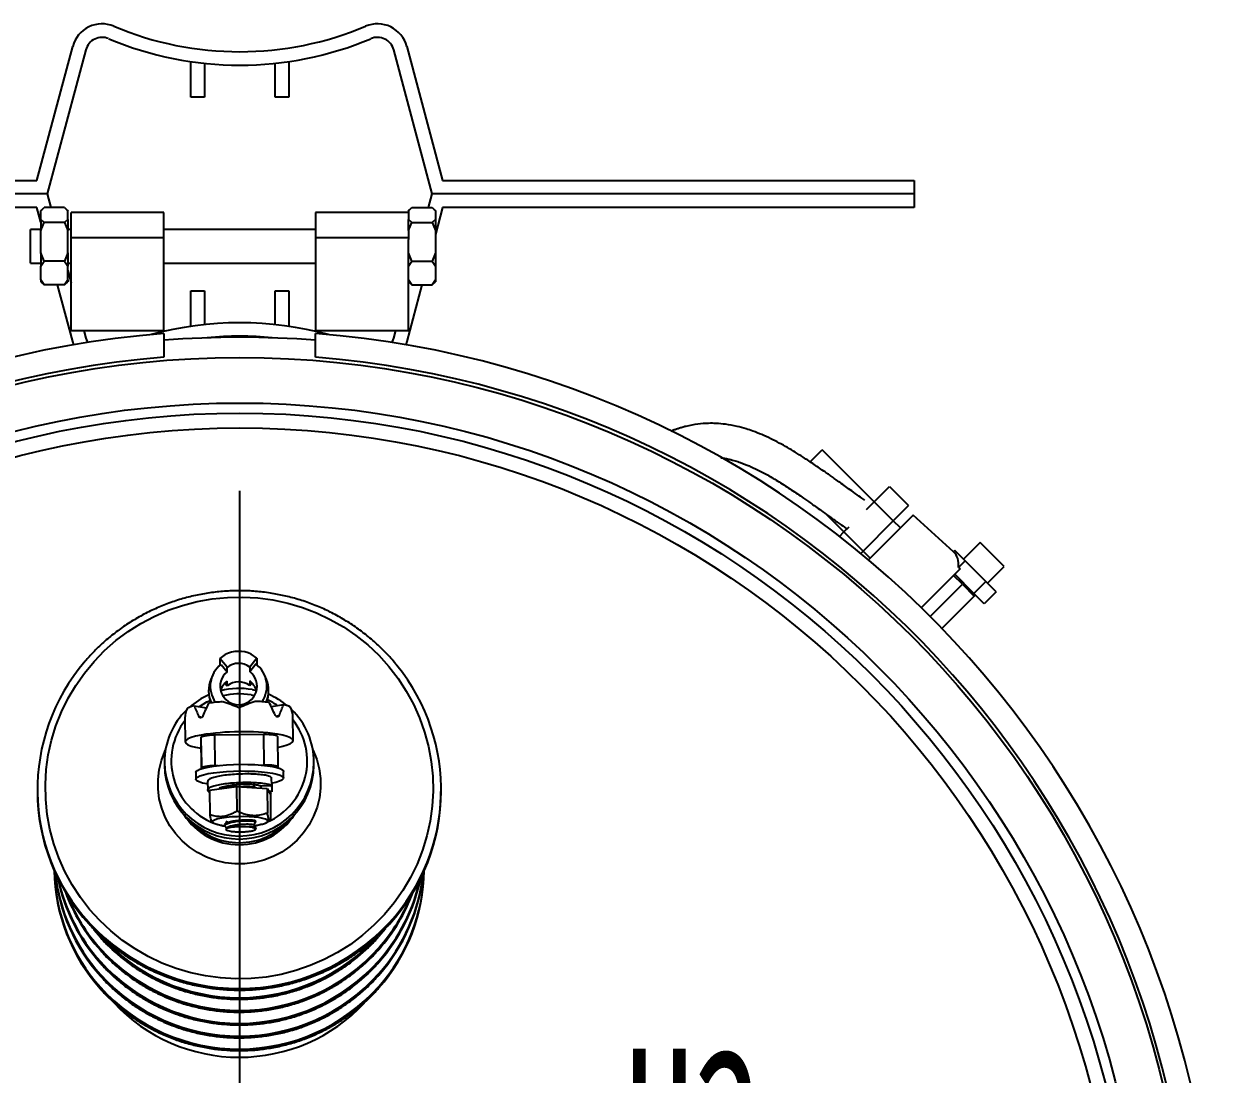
# Model space of a CAD drawing. Header units: millimetres. Extents: x 0 to 6631, y 0 to 4689.
# Drawn here: x 1144.2 to 1497.7, y 1838.8 to 2150.2 of the extents above; entities that cross this region are included whole.
import ezdxf

# ---------------------------------------------------------------- set-up
doc = ezdxf.new("R2010")
doc.units = ezdxf.units.MM
doc.header["$LTSCALE"] = 13
doc.linetypes.add('CENTERX2', pattern=[101.6, 63.5, -12.7, 12.7, -12.7])
for name, color, linetype in [('2', 3, 'Continuous'), ('中心符号线', 7, 'CENTERX2'), ('几何体', 7, 'Continuous')]:
    doc.layers.add(name, color=color, linetype=linetype)
doc.styles.add('仿宋体', font='')
doc.styles.get('仿宋体').set_extended_font_data('STFangsong')

# ---------------------------------------------------------------- blocks, each defined once
blk = doc.blocks.new('SW_CENTERMARKSYMBOL_0')
at = {"layer": '中心符号线', "color": 0}
blk.add_line((0, 5), (0, 242), dxfattribs=at)

msp = doc.modelspace()

# ---------------------------------------------------------------- linework, layer by layer
at = {"layer": '几何体'}
for p, q in [((1148.08, 2103.75), (1158.73, 2143.51)), ((1162.59, 2142.47), (1151.15, 2099.75)), ((1265.33, 2099.75), (1253.88, 2142.47)), ((1257.74, 2143.51), (1268.4, 2103.75)), ((1193.74, 2128.48), (1193.74, 2138.98)), ((1222.74, 2138.98), (1222.74, 2128.48)), ((1197.74, 2138.48), (1197.74, 2128.48)), ((1218.74, 2128.48), (1218.74, 2138.48)), ((1197.74, 2128.48), (1193.74, 2128.48)), ((1222.74, 2128.48), (1218.74, 2128.48)), ((1008.24, 2103.75), (1148.08, 2103.75)), ((1268.4, 2103.75), (1408.24, 2103.75)), ((1408.24, 2103.75), (1408.24, 2099.75)), ((1151.15, 2099.75), (1008.24, 2099.75)), ((1151.15, 2099.75), (1152.23, 2095.69)), ((1264.24, 2095.69), (1265.33, 2099.75)), ((1408.24, 2099.75), (1265.33, 2099.75)), ((1408.24, 2099.75), (1408.24, 2095.75)), ((1148.08, 2095.75), (1008.24, 2095.75)), ((1149.24, 2091.42), (1148.08, 2095.75)), ((1149.24, 2094.77), (1150.24, 2095.69)), ((1149.51, 2095.07), (1149.24, 2094.79)), ((1149.24, 2094.79), (1149.24, 2094.77)), ((1149.24, 2092.21), (1149.24, 2094.77)), ((1156.24, 2095.69), (1150.24, 2095.69)), ((1156.24, 2095.69), (1157.24, 2094.77)), ((1157.24, 2094.79), (1156.96, 2095.07)), ((1157.24, 2094.79), (1157.24, 2094.77)), ((1157.24, 2092.21), (1157.24, 2094.77)), ((1185.74, 2094.25), (1158.24, 2094.25)), ((1158.24, 2086.82), (1158.24, 2094.25)), ((1185.74, 2086.82), (1185.74, 2094.25)), ((1258.24, 2094.25), (1230.74, 2094.25)), ((1230.74, 2094.25), (1230.74, 2086.82)), ((1258.24, 2094.77), (1259.24, 2095.69)), ((1258.51, 2095.07), (1258.24, 2094.79)), ((1258.24, 2094.77), (1258.24, 2094.79)), ((1258.24, 2094.77), (1258.24, 2092.21)), ((1259.24, 2095.69), (1265.24, 2095.69)), ((1265.24, 2095.69), (1266.24, 2094.77)), ((1266.24, 2094.79), (1265.96, 2095.07)), ((1268.4, 2095.75), (1266.24, 2087.69)), ((1266.24, 2094.79), (1266.24, 2094.77)), ((1266.24, 2094.77), (1266.24, 2092.21)), ((1408.24, 2095.75), (1268.4, 2095.75)), ((1150.24, 2091.28), (1149.24, 2092.21)), ((1149.24, 2092.21), (1149.24, 2088.88)), ((1149.24, 2088.88), (1150.24, 2091.28)), ((1156.24, 2091.28), (1150.24, 2091.28)), ((1157.24, 2092.21), (1156.24, 2091.28)), ((1156.24, 2091.28), (1157.24, 2088.88)), ((1157.24, 2092.21), (1157.24, 2088.88)), ((1259.24, 2091.28), (1258.24, 2092.21)), ((1258.24, 2088.88), (1258.24, 2092.21)), ((1258.24, 2088.88), (1259.24, 2091.28)), ((1259.24, 2091.28), (1265.24, 2091.28)), ((1266.24, 2092.21), (1265.24, 2091.28)), ((1265.24, 2091.28), (1266.24, 2088.88)), ((1266.24, 2092.21), (1266.24, 2088.88)), ((1149.24, 2089.25), (1146.24, 2089.25)), ((1146.24, 2082.34), (1146.24, 2089.25)), ((1149.24, 2082.24), (1149.24, 2088.88)), ((1158.24, 2089.25), (1157.24, 2089.25)), ((1157.24, 2082.24), (1157.24, 2088.88)), ((1158.24, 2086.82), (1185.74, 2086.82)), ((1158.24, 2059.25), (1158.24, 2086.82)), ((1230.74, 2089.25), (1185.74, 2089.25)), ((1185.74, 2059.25), (1185.74, 2086.82)), ((1230.74, 2086.82), (1230.74, 2059.25)), ((1230.74, 2086.82), (1258.24, 2086.82)), ((1258.24, 2088.88), (1258.24, 2086.2)), ((1258.24, 2059.25), (1258.24, 2086.2)), ((1266.24, 2088.88), (1266.24, 2082.24)), ((1146.24, 2079.25), (1146.24, 2082.34)), ((1150.24, 2079.84), (1149.24, 2082.24)), ((1149.24, 2082.24), (1149.24, 2078.36)), ((1157.24, 2082.24), (1156.24, 2079.84)), ((1157.24, 2082.24), (1157.24, 2078.36)), ((1259.24, 2079.84), (1258.24, 2082.24)), ((1266.24, 2082.24), (1265.24, 2079.84)), ((1266.24, 2082.24), (1266.24, 2078.36)), ((1146.24, 2079.25), (1149.24, 2079.25)), ((1149.24, 2078.36), (1150.24, 2079.84)), ((1156.24, 2079.84), (1150.24, 2079.84)), ((1156.24, 2079.84), (1157.24, 2078.36)), ((1157.24, 2079.25), (1158.24, 2079.25)), ((1185.74, 2079.25), (1230.74, 2079.25)), ((1258.24, 2078.36), (1259.24, 2079.84)), ((1259.24, 2079.84), (1265.24, 2079.84)), ((1265.24, 2079.84), (1266.24, 2078.36)), ((1149.24, 2074.28), (1149.24, 2078.36)), ((1157.24, 2074.28), (1157.24, 2078.36)), ((1157.24, 2077.02), (1158.24, 2073.29)), ((1266.24, 2078.36), (1266.24, 2074.28)), ((1150.24, 2072.8), (1149.24, 2074.28)), ((1149.24, 2074.28), (1149.24, 2073.7)), ((1149.24, 2073.7), (1149.51, 2073.43)), ((1149.53, 2073.45), (1150.24, 2072.8)), ((1156.24, 2072.8), (1150.24, 2072.8)), ((1158.73, 2055.99), (1154.23, 2072.8)), ((1157.24, 2074.28), (1156.24, 2072.8)), ((1156.24, 2072.8), (1156.94, 2073.45)), ((1156.96, 2073.43), (1157.24, 2073.7)), ((1157.24, 2074.28), (1157.24, 2073.7)), ((1262.25, 2072.8), (1257.74, 2055.99)), ((1259.24, 2072.8), (1258.24, 2074.28)), ((1258.24, 2073.7), (1258.51, 2073.43)), ((1258.24, 2073.29), (1258.32, 2073.61)), ((1258.53, 2073.45), (1259.24, 2072.8)), ((1259.24, 2072.8), (1265.24, 2072.8)), ((1266.24, 2074.28), (1265.24, 2072.8)), ((1265.24, 2072.8), (1265.94, 2073.45)), ((1265.96, 2073.43), (1266.24, 2073.7)), ((1266.24, 2074.28), (1266.24, 2073.7)), ((1193.74, 2060.51), (1193.74, 2071.02)), ((1193.74, 2071.02), (1197.74, 2071.02)), ((1197.74, 2071.02), (1197.74, 2061.02)), ((1218.74, 2071.02), (1222.74, 2071.02)), ((1218.74, 2061.02), (1218.74, 2071.02)), ((1222.74, 2071.02), (1222.74, 2060.51)), ((1158.24, 2059.25), (1185.74, 2059.25)), ((1162, 2059.25), (1162.59, 2057.02)), ((1185.74, 2058.37), (1185.74, 2051.35)), ((1230.74, 2059.25), (1258.24, 2059.25)), ((1230.74, 2051.35), (1230.74, 2058.37)), ((1253.88, 2057.02), (1254.47, 2059.25)), ((1159.04, 2055.04), (1158.73, 2055.99)), ((1257.74, 2055.99), (1257.43, 2055.04)), ((1377.37, 2020.34), (1380.95, 2023.92)), ((1396.36, 2008.5), (1380.95, 2023.92)), ((1396.36, 2008.5), (1400.85, 2012.99)), ((1400.85, 2012.99), (1406.51, 2007.33)), ((1394.07, 2006.21), (1396.36, 2008.5)), ((1396.36, 2008.5), (1402.02, 2002.84)), ((1382.04, 2004.86), (1387.38, 1999.52)), ((1407.92, 2004.51), (1394.65, 1991.24)), ((1402.02, 2002.84), (1406.51, 2007.33)), ((1419.88, 1993.63), (1407.92, 2004.51)), ((1387.38, 1999.52), (1388.88, 2001.02)), ((1393.04, 1993.86), (1402.02, 2002.84)), ((1404.14, 2000.72), (1402.02, 2002.84)), ((1386.06, 1998.2), (1387.38, 1999.52)), ((1387.38, 1999.52), (1393.04, 1993.86)), ((1392.34, 1993.17), (1393.04, 1993.86)), ((1393.04, 1993.86), (1395.16, 1991.74)), ((1420.25, 1994.01), (1419.88, 1993.63)), ((1423.32, 1990.95), (1420.25, 1994.01)), ((1427.79, 1996.37), (1422.84, 1991.43)), ((1434.86, 1989.3), (1427.79, 1996.37)), ((1423.32, 1990.95), (1421.35, 1988.98)), ((1429.44, 1984.83), (1423.32, 1990.95)), ((1421.82, 1988.56), (1410.31, 1977.05)), ((1425.9, 1981.29), (1420.23, 1986.97)), ((1421.35, 1988.98), (1421.82, 1988.56)), ((1429.91, 1984.35), (1434.86, 1989.3)), ((1412.94, 1974.45), (1422.49, 1984)), ((1422.49, 1984), (1419.87, 1986.62)), ((1422.49, 1984), (1426.03, 1980.46)), ((1429.44, 1984.83), (1425.9, 1981.29)), ((1432.5, 1981.77), (1429.44, 1984.83)), ((1426.03, 1980.46), (1416.45, 1970.89)), ((1428.97, 1978.23), (1425.9, 1981.29)), ((1426.03, 1980.46), (1426.38, 1980.82)), ((1432.5, 1981.77), (1428.97, 1978.23)), ((1203.94, 1963.24), (1202.36, 1962.01)), ((1202.36, 1962.01), (1202.36, 1960.02)), ((1204.48, 1959.39), (1202.36, 1962.01)), ((1213.26, 1962.14), (1211.21, 1959.47)), ((1213.26, 1962.14), (1211.66, 1963.33)), ((1213.26, 1962.14), (1213.26, 1960.16)), ((1202.68, 1960.27), (1204.48, 1958.03)), ((1204.48, 1958.03), (1204.48, 1959.39)), ((1211.21, 1958.12), (1212.96, 1960.39)), ((1211.21, 1959.47), (1211.21, 1958.12)), ((1200.13, 1956.93), (1199.66, 1955.82)), ((1204.48, 1953.9), (1204.48, 1955.26)), ((1211.21, 1955.34), (1211.21, 1953.98)), ((1216.13, 1955.82), (1215.67, 1956.93)), ((1199, 1952.49), (1199, 1952.31)), ((1203.85, 1954.68), (1204.48, 1953.9)), ((1211.21, 1953.98), (1211.84, 1954.8)), ((1211.93, 1952.78), (1213.18, 1952.53)), ((1216.8, 1952.31), (1216.8, 1952.49)), ((1194.74, 1947.99), (1198.35, 1947.41)), ((1199.66, 1948.99), (1199.71, 1948.87)), ((1211.59, 1951.19), (1212.61, 1950.99)), ((1221.2, 1948.31), (1217.62, 1947.65)), ((1192, 1944.44), (1192.09, 1937.28)), ((1196.11, 1944.79), (1197.06, 1944.64)), ((1218.97, 1944.9), (1219.92, 1945.08)), ((1224.08, 1937.68), (1223.99, 1944.84)), ((1196.77, 1936.08), (1196.77, 1938.62)), ((1196.88, 1929.51), (1196.77, 1938.62)), ((1200.77, 1939.36), (1215.4, 1939.54)), ((1200.77, 1939.36), (1200.88, 1930.25)), ((1215.51, 1930.43), (1215.4, 1939.54)), ((1219.4, 1938.89), (1219.51, 1929.78)), ((1196.77, 1936.08), (1196.86, 1929.34)), ((1185.91, 1931.28), (1185.91, 1930.4)), ((1200.88, 1930.25), (1201.79, 1930.26)), ((1214.6, 1930.42), (1215.51, 1930.43)), ((1230.25, 1930.4), (1230.25, 1931.28)), ((1195.2, 1928.21), (1195.22, 1926.24)), ((1196.88, 1929.35), (1196.88, 1929.51)), ((1217.57, 1926.84), (1217.61, 1924.28)), ((1219.51, 1929.62), (1219.51, 1929.78)), ((1221.22, 1926.57), (1221.2, 1928.54)), ((1198.69, 1925.58), (1198.73, 1923.02)), ((1199.23, 1922.97), (1207.31, 1924.07)), ((1207.31, 1924.07), (1207.4, 1916.79)), ((1207.31, 1924.07), (1216.35, 1923.47)), ((1212.17, 1924.57), (1212.29, 1924.52)), ((1212.83, 1923.7), (1212.83, 1923.71)), ((1217.61, 1924.28), (1214.47, 1924.13)), ((1214.58, 1923.59), (1214.57, 1924.14)), ((1216.35, 1923.47), (1216.44, 1916.19)), ((1216.35, 1923.47), (1217.31, 1921.76)), ((1217.6, 1925.16), (1217.75, 1925.16)), ((1217.72, 1925.06), (1217.75, 1925.16)), ((1217.75, 1925.16), (1217.78, 1922.6)), ((1217.81, 1922.49), (1217.78, 1925.06)), ((1148.23, 1923.12), (1148.23, 1922.68)), ((1199.23, 1922.97), (1199.32, 1915.69)), ((1217.78, 1922.6), (1216.85, 1922.58)), ((1217.17, 1922.02), (1217.65, 1922.24)), ((1217.31, 1921.76), (1217.4, 1914.48)), ((1217.75, 1922.5), (1217.78, 1922.6)), ((1267.94, 1922.68), (1267.94, 1923.12)), ((1199.9, 1913.65), (1200.37, 1913.29)), ((1203.82, 1912.76), (1203.82, 1912.47)), ((1204.4, 1913.71), (1204.52, 1913.86)), ((1212.96, 1913.57), (1212.95, 1913.76)), ((1216.4, 1913.49), (1217.21, 1914.14)), ((1204.36, 1911.75), (1204.16, 1911.42)), ((1212.84, 1911.33), (1212.97, 1911.58)), ((1212.98, 1911.6), (1212.98, 1911.89)), ((1166.92, 1879.77), (1166.22, 1880.57))]:
    msp.add_line(p, q, dxfattribs=at)
at = {"layer": '几何体', "flags": 128}
for points in [[(1162.59, 2057.02), (1162.98, 2056.03), (1163.15, 2055.72)], [(1253.32, 2055.72), (1253.49, 2056.03), (1253.88, 2057.02)], [(1218.07, 1979.37), (1222.48, 1978.43), (1226.8, 1977.15), (1231.01, 1975.54), (1235.07, 1973.61), (1238.97, 1971.37), (1242.68, 1968.83), (1246.17, 1966.02), (1249.43, 1962.95), (1252.44, 1959.63), (1255.17, 1956.09), (1257.61, 1952.35), (1259.75, 1948.44), (1261.57, 1944.37), (1263.05, 1940.17), (1264.2, 1935.88), (1265.01, 1931.5), (1265.46, 1927.08), (1265.56, 1922.64), (1265.3, 1918.2), (1264.69, 1913.79), (1263.74, 1909.45), (1262.43, 1905.19), (1260.8, 1901.05), (1258.84, 1897.05), (1256.56, 1893.21), (1253.99, 1889.56), (1251.14, 1886.11), (1248.01, 1882.9), (1244.65, 1879.94), (1241.05, 1877.25), (1237.26, 1874.85), (1233.28, 1872.74), (1229.15, 1870.95), (1224.89, 1869.49), (1220.53, 1868.36), (1216.08, 1867.57), (1211.59, 1867.12), (1207.08, 1867.02), (1202.57, 1867.28), (1198.1, 1867.88), (1193.69, 1868.82), (1189.37, 1870.1), (1185.16, 1871.71), (1181.1, 1873.64), (1177.2, 1875.88), (1173.49, 1878.41), (1170, 1881.23), (1166.74, 1884.3), (1163.73, 1887.62), (1161, 1891.15), (1158.56, 1894.89), (1156.42, 1898.81), (1154.6, 1902.88), (1153.11, 1907.07), (1151.96, 1911.37), (1151.16, 1915.75), (1150.71, 1920.17), (1150.61, 1924.61), (1150.87, 1929.05), (1151.48, 1933.45), (1152.43, 1937.8), (1153.73, 1942.05), (1155.37, 1946.2), (1157.33, 1950.2), (1159.6, 1954.04), (1162.18, 1957.69), (1165.03, 1961.13), (1168.15, 1964.34), (1171.52, 1967.3), (1175.11, 1969.99), (1178.91, 1972.4), (1182.89, 1974.5), (1187.02, 1976.29), (1191.28, 1977.76), (1195.64, 1978.89), (1200.08, 1979.68), (1204.58, 1980.13), (1209.09, 1980.22), (1213.59, 1979.97), (1218.07, 1979.37)], [(1196.28, 1947.74), (1198.52, 1949.12), (1199.44, 1949.58)], [(1196.77, 1939.31), (1195.14, 1938.96), (1193.83, 1938.57), (1192.87, 1938.16), (1192.28, 1937.73), (1192.09, 1937.29), (1192.28, 1936.86), (1192.87, 1936.44), (1193.83, 1936.05), (1195.14, 1935.69), (1196.77, 1935.38)], [(1196.77, 1938.62), (1196.85, 1938.75), (1197.08, 1938.89), (1197.45, 1939.01), (1197.94, 1939.12), (1198.55, 1939.22), (1199.24, 1939.29), (1199.99, 1939.34), (1200.77, 1939.36)], [(1215.4, 1939.54), (1216.18, 1939.53), (1216.93, 1939.5), (1217.62, 1939.45), (1218.23, 1939.37), (1218.72, 1939.27), (1219.09, 1939.15), (1219.32, 1939.02), (1219.4, 1938.89)], [(1219.4, 1935.65), (1221.03, 1936.01), (1222.34, 1936.39), (1223.3, 1936.81), (1223.89, 1937.24), (1224.08, 1937.68), (1223.89, 1938.11), (1223.3, 1938.53), (1222.34, 1938.92), (1221.03, 1939.27), (1219.4, 1939.58)], [(1229.95, 1934.89), (1230.02, 1934.75), (1231.07, 1932.07), (1231.78, 1929.29), (1232.15, 1926.45), (1232.17, 1923.58), (1231.84, 1920.73), (1231.16, 1917.94), (1230.15, 1915.25), (1228.81, 1912.7), (1227.17, 1910.33), (1225.26, 1908.17), (1223.09, 1906.25), (1220.7, 1904.61), (1218.13, 1903.26), (1215.42, 1902.22), (1212.59, 1901.52), (1209.7, 1901.15), (1206.79, 1901.13), (1203.9, 1901.46), (1201.06, 1902.13), (1198.33, 1903.13), (1195.74, 1904.44), (1193.34, 1906.06), (1191.14, 1907.94), (1189.2, 1910.08), (1187.52, 1912.43), (1186.15, 1914.96), (1185.1, 1917.64), (1184.39, 1920.42), (1184.02, 1923.26), (1184, 1926.13), (1184.33, 1928.98), (1185.01, 1931.77), (1186.02, 1934.46), (1186.22, 1934.89)], [(1195.2, 1928.21), (1195.27, 1928.46), (1195.67, 1928.83), (1196.42, 1929.19), (1197.48, 1929.52), (1198.84, 1929.83), (1200.45, 1930.09), (1202.28, 1930.31), (1204.26, 1930.48), (1206.36, 1930.59), (1208.5, 1930.63)], [(1200.88, 1930.25), (1200.1, 1930.23), (1199.35, 1930.18), (1198.66, 1930.11), (1198.06, 1930.01), (1197.56, 1929.9), (1197.19, 1929.78), (1196.96, 1929.64), (1196.88, 1929.51)], [(1208.5, 1930.63), (1210.63, 1930.62), (1212.7, 1930.55), (1214.65, 1930.41), (1216.42, 1930.22), (1217.96, 1929.98), (1219.24, 1929.7), (1220.22, 1929.38), (1220.87, 1929.03), (1221.17, 1928.67), (1221.2, 1928.54)], [(1219.51, 1929.78), (1219.43, 1929.92), (1219.21, 1930.04), (1218.84, 1930.16), (1218.34, 1930.26), (1217.73, 1930.34), (1217.04, 1930.39), (1216.29, 1930.42), (1215.51, 1930.43)], [(1198.7, 1924.75), (1198.46, 1924.8), (1197.18, 1925.08), (1196.2, 1925.4), (1195.55, 1925.75), (1195.25, 1926.11), (1195.3, 1926.49), (1195.7, 1926.86), (1196.44, 1927.22), (1197.51, 1927.55), (1198.86, 1927.86), (1200.48, 1928.12), (1202.3, 1928.34), (1204.29, 1928.51), (1206.38, 1928.62), (1208.52, 1928.67)], [(1208.52, 1928.67), (1210.66, 1928.65), (1212.73, 1928.58), (1214.67, 1928.44), (1216.44, 1928.25), (1217.99, 1928.01), (1219.27, 1927.73), (1220.24, 1927.41), (1220.89, 1927.06), (1221.2, 1926.7), (1221.15, 1926.32), (1220.75, 1925.95), (1220, 1925.59), (1218.94, 1925.26), (1217.83, 1925)], [(1215.06, 1914.61), (1213.92, 1914.82), (1212.54, 1914.98), (1210.98, 1915.09), (1209.3, 1915.13), (1207.58, 1915.11), (1205.9, 1915.03), (1204.33, 1914.89), (1202.93, 1914.7), (1201.77, 1914.47), (1200.9, 1914.2), (1200.36, 1913.91), (1200.17, 1913.61), (1200.34, 1913.32), (1200.85, 1913.04), (1201.7, 1912.79), (1202.84, 1912.58), (1203.76, 1912.47)], [(1203.91, 1912.19), (1203.26, 1912.34), (1201.57, 1912.82)], [(1212.65, 1912.54), (1213.83, 1912.7), (1214.99, 1912.93), (1215.86, 1913.2), (1216.4, 1913.49), (1216.59, 1913.79), (1216.42, 1914.08), (1215.91, 1914.36), (1215.06, 1914.61)], [(1214.78, 1912.89), (1213.92, 1912.61), (1212.68, 1912.28)], [(1166.92, 1879.33), (1165.12, 1881.45), (1165.07, 1881.51)], [(1251.41, 1881.9), (1250.11, 1880.32), (1249.45, 1879.56)]]:
    msp.add_lwpolyline(points, dxfattribs=at)
at = {"layer": '几何体'}
for radius in [281.5, 268, 265, 260.6]:
    msp.add_circle((1208.24, 1769.75), radius, dxfattribs=at)
for centre, radius, start, end in [((1167.42, 2141.18), 9, 67.1275, 165), ((1208.24, 2237.92), 96, 247.1275, 292.8725), ((1249.05, 2141.18), 9, 15, 112.8725), ((1167.42, 2141.18), 5, 67.1275, 165), ((1249.05, 2141.18), 5, 15, 112.8725), ((1208.24, 2237.92), 100, 247.1275, 292.8725), ((1208.24, 1961.57), 100, 74.7495, 105.2505), ((1208.24, 1769.75), 289.5, 94.4575, 85.5425), ((1208.24, 1961.57), 96, 84.2327, 95.7673), ((1208.24, 1769.75), 287.5, 85.5114, 94.4886), ((1208.24, 1769.75), 282.5, 94.5682, 85.4318), ((1207.9, 1954.88), 9.25, 66.0019, 115.3789), ((1206.55, 1923.11), 58.3, 139.2154, 222.4697), ((1207.69, 1953.8), 8.19, 127.7728, 215.7317), ((1207.9, 1955), 5.56, 53.4515, 127.9293), ((1208.1, 1953.8), 8.19, 325.7163, 53.6432), ((1209.63, 1923.11), 58.3, 317.4996, 39.1764), ((1207.65, 1952.49), 8.65, 157.3927, 204.6979), ((1207.9, 1953.77), 5.47, 128.7117, 52.6691), ((1207.8, 1950.99), 5.41, 127.9256, 164.8619), ((1207.9, 1949.51), 5.56, 53.4515, 127.9293), ((1207.99, 1950.99), 5.41, 15.147, 53.4758), ((1208.15, 1952.49), 8.65, 336.7633, 22.6105), ((1207.65, 1952.32), 8.65, 180.0156, 202.6072), ((1208.08, 1930.62), 22.5, 80.1483, 104.131), ((1208.08, 1931.02), 20.48, 80.1482, 103.688), ((1208.15, 1952.31), 8.65, 337.3909, 359.9863), ((1196.86, 1939.15), 9.09, 103.5164, 117.1812), ((1207.97, 1930.89), 22.2, 113.6529, 131.5815), ((1207.54, 1881.67), 67.65, 93.7057, 97.2724), ((1210.04, 1882.11), 67.24, 84.0915, 87.6726), ((1208.16, 1931.22), 20.26, 55.8991, 65.9811), ((1208.18, 1930.87), 22.23, 50.3196, 67.3278), ((1219.33, 1939.63), 8.89, 63.9353, 77.8136), ((1207.6, 1931.24), 21.69, 134.1246, 179.902), ((1208.58, 1931.25), 21.67, 0.0762, 46.2583), ((1207.68, 1931.61), 19.75, 142.5137, 248.5315), ((1208.51, 1931.61), 19.73, 293.8584, 38.2483), ((1208.99, 1864.45), 75.85, 82.1119, 99.2689), ((1208.08, 1931.54), 22.17, 180.6569, 359.3431), ((1208.08, 1930.65), 22.17, 180.6569, 359.3431), ((1206.66, 1922.73), 58.43, 180.0564, 222.4387), ((1209.49, 1922.74), 58.45, 317.541, 359.9347), ((1208.08, 1926.3), 19.53, 212.8056, 327.1944), ((1208.08, 1926.95), 19.56, 221.142, 318.858), ((1208.91, 1894.17), 17.97, 80.0497, 91.6116), ((1206.79, 1899.87), 53.57, 180.815, 221.9058), ((1206.79, 1900.31), 53.57, 181.3066, 221.9051), ((1206.83, 1903.71), 53.62, 185.4778, 221.8951), ((1206.84, 1904.15), 53.62, 186.0858, 221.8941), ((1209.37, 1899.88), 53.58, 318.4247, 359.1803), ((1209.37, 1900.32), 53.58, 318.4253, 358.6887), ((1209.31, 1903.72), 53.64, 318.4404, 354.5122), ((1209.31, 1904.16), 53.65, 318.4411, 353.9044), ((1206.91, 1907.56), 53.7, 191.501, 221.8767), ((1206.91, 1908), 53.71, 192.3333, 221.8754), ((1209.25, 1907.57), 53.71, 318.4526, 348.4947), ((1209.24, 1908.01), 53.72, 318.4537, 347.6625), ((1207.05, 1911.46), 53.87, 200.3931, 221.8475), ((1207.06, 1911.91), 53.89, 201.7543, 221.8459), ((1209.12, 1911.46), 53.87, 318.4767, 339.6071), ((1209.11, 1911.91), 53.88, 318.4783, 338.2458), ((1208.08, 1924.58), 60.43, 222.5111, 317.4606), ((1208.08, 1924.14), 60.43, 222.5111, 317.4606), ((1208.08, 1916.82), 55.38, 221.989, 318.3281), ((1208.08, 1916.38), 55.38, 221.989, 318.3281), ((1208.08, 1913.01), 55.38, 221.989, 318.3281), ((1208.08, 1912.57), 55.38, 221.989, 318.3281), ((1208.08, 1909.2), 55.38, 221.989, 318.3281), ((1208.08, 1908.76), 55.38, 221.989, 318.3281), ((1208.08, 1905.39), 55.38, 221.989, 318.3281), ((1208.08, 1904.95), 55.38, 221.989, 318.3281), ((1208.08, 1901.58), 55.38, 221.989, 318.3281), ((1208.08, 1901.14), 55.38, 221.989, 318.3281), ((1208.08, 1894.65), 50.87, 223.1409, 316.8844)]:
    msp.add_arc(centre, radius, start, end, dxfattribs=at)
for centre, major_axis, ratio, start_param, end_param in [((1411.2, 1984.68), (8.82, 8.82), 0.577567, 5.671955, 6.310551), ((1208.03, 1941.67), (-14.23, 23.77), 0.328285, 1.11259, 1.247587), ((1208.03, 1941.67), (11.96, 28.08), 0.365964, 1.472453, 1.607451), ((1208, 1944.62), (16.05, -6.53), 0.148798, 1.631242, 1.935935), ((1208, 1944.62), (15.88, 6.92), 0.1473, 1.202005, 1.506697), ((1208.03, 1941.67), (-12.62, 27.78), 0.367566, 4.675273, 4.810271), ((1208.03, 1941.67), (13.61, 24.11), 0.330578, 5.036291, 5.171289), ((1208, 1944.62), (16, 0.22), 0.583971, 2.833958, 3.138651), ((1208, 1944.62), (16, 0.22), 0.583971, 6.280243, 6.584936)]:
    msp.add_ellipse(centre, major_axis=major_axis, ratio=ratio, start_param=start_param, end_param=end_param, dxfattribs=at)
for points, knots in [([(1393.58, 2008.92), (1393.16, 2009.22), (1392.02, 2010.02), (1390.25, 2011.28), (1388.34, 2012.65), (1386.65, 2013.86), (1385.18, 2014.91), (1383.91, 2015.81), (1382.8, 2016.6), (1381.03, 2017.83), (1378.54, 2019.56), (1375.61, 2021.49), (1372.96, 2023.16), (1370.61, 2024.56), (1368.18, 2025.91), (1365.64, 2027.21), (1363.02, 2028.4), (1360.59, 2029.36), (1358.16, 2030.18), (1355.43, 2030.92), (1352.5, 2031.46), (1349.68, 2031.72), (1346.93, 2031.76), (1343.97, 2031.54), (1341.34, 2031.05), (1339.44, 2030.54), (1338.45, 2030.24), (1337.51, 2029.92), (1336.72, 2029.63), (1336.21, 2029.42), (1336.02, 2029.34)], [0, 0, 0, 0, 0.0210414, 0.0578181, 0.0911097, 0.120882, 0.1471085, 0.1697686, 0.1889134, 0.2069982, 0.2650258, 0.3246711, 0.3674852, 0.4102979, 0.4539939, 0.4999111, 0.5478822, 0.5943752, 0.6299432, 0.6759178, 0.7351546, 0.781605, 0.8181861, 0.8701296, 0.9273949, 0.9459193, 0.9615547, 0.9751529, 0.9906972, 1, 1, 1, 1]), ([(1350.9, 2021.53), (1350.99, 2021.52), (1351.45, 2021.47), (1352.28, 2021.32), (1353.32, 2021.1), (1354.27, 2020.87), (1355.12, 2020.62), (1355.92, 2020.38), (1356.75, 2020.09), (1357.67, 2019.76), (1358.74, 2019.33), (1360.3, 2018.66), (1362.27, 2017.72), (1365.01, 2016.26), (1368.15, 2014.4), (1371.73, 2012.09), (1374.57, 2010.15), (1376.61, 2008.72), (1377.91, 2007.81), (1379.41, 2006.74), (1381.26, 2005.42), (1383.48, 2003.83), (1385.78, 2002.19), (1387.37, 2001.07), (1388.05, 2000.59)], [0, 0, 0, 0, 0.008927, 0.043031, 0.076309, 0.105508, 0.130616, 0.155328, 0.178676, 0.20619, 0.237891, 0.273576, 0.343542, 0.409935, 0.506165, 0.602173, 0.696074, 0.726313, 0.756927, 0.793622, 0.837561, 0.891324, 0.952938, 1, 1, 1, 1]), ([(1218.47, 1981.21), (1217.7, 1981.33), (1215.5, 1981.69), (1211.83, 1982.04), (1207.48, 1982.15), (1203.13, 1981.95), (1198.81, 1981.44), (1194.53, 1980.63), (1190.33, 1979.5), (1186.22, 1978.08), (1182.23, 1976.37), (1178.37, 1974.38), (1174.67, 1972.12), (1171.15, 1969.6), (1167.83, 1966.83), (1164.9, 1964.05), (1163.19, 1962.1), (1162.43, 1961.23)], [0, 0, 0, 0, 0.037587, 0.107315, 0.177055, 0.246796, 0.316538, 0.386279, 0.45602, 0.525758, 0.595494, 0.665227, 0.734956, 0.804681, 0.874401, 0.944116, 1, 1, 1, 1]), ([(1254.8, 1959.98), (1254.8, 1959.99), (1253.93, 1961.15), (1251.96, 1963.28), (1248.91, 1966.33), (1245.61, 1969.13), (1242.13, 1971.7), (1238.46, 1974), (1234.63, 1976.04), (1230.66, 1977.8), (1226.57, 1979.27), (1222.5, 1980.43), (1219.77, 1980.96), (1218.47, 1981.21)], [0, 0, 0, 0, 0.000783, 0.101511, 0.202246, 0.302989, 0.40374, 0.5045, 0.605266, 0.70604, 0.80682, 0.907606, 1, 1, 1, 1]), ([(1197.32, 1945.01), (1197.28, 1944.92), (1197.18, 1944.72), (1196.96, 1944.52), (1196.72, 1944.41), (1196.48, 1944.42), (1196.26, 1944.53), (1196.16, 1944.7), (1196.11, 1944.79)], [0, 0, 0, 0, 0.163826, 0.327654, 0.491393, 0.654851, 0.818278, 1, 1, 1, 1]), ([(1219.92, 1945.08), (1219.87, 1944.99), (1219.79, 1944.83), (1219.58, 1944.7), (1219.35, 1944.68), (1219.11, 1944.77), (1218.87, 1944.96), (1218.76, 1945.16), (1218.71, 1945.27)], [0, 0, 0, 0, 0.163826, 0.327654, 0.491393, 0.654851, 0.818278, 1, 1, 1, 1]), ([(1217.57, 1926.84), (1217.36, 1926.95), (1216.92, 1927.18), (1215.53, 1927.46), (1213.71, 1927.66), (1211.51, 1927.77), (1209.11, 1927.77), (1206.64, 1927.67), (1204.28, 1927.46), (1202.18, 1927.14), (1200.47, 1926.75), (1199.29, 1926.3), (1198.7, 1925.9), (1198.76, 1925.66), (1198.77, 1925.58)], [0, 0, 0, 0, 0.086572, 0.174588, 0.26116, 0.347732, 0.435748, 0.52232, 0.608891, 0.696908, 0.783479, 0.870051, 0.958067, 1, 1, 1, 1]), ([(1217.61, 1924.28), (1217.39, 1924.39), (1216.95, 1924.62), (1215.56, 1924.9), (1213.74, 1925.1), (1211.54, 1925.21), (1209.14, 1925.21), (1206.67, 1925.11), (1204.31, 1924.9), (1202.21, 1924.58), (1200.51, 1924.19), (1199.3, 1923.74), (1198.71, 1923.26), (1198.66, 1922.82), (1199.07, 1922.56), (1199.24, 1922.46)], [0, 0, 0, 0, 0.0784559, 0.1582208, 0.2366767, 0.3151326, 0.3948974, 0.4733533, 0.5518092, 0.6315741, 0.71003, 0.7884859, 0.8682507, 0.9467066, 1, 1, 1, 1]), ([(1214.47, 1924.13), (1214.22, 1924.24), (1213.72, 1924.44), (1211.94, 1924.63), (1209.67, 1924.69), (1207.19, 1924.57), (1204.85, 1924.3), (1203.1, 1923.9), (1202.16, 1923.56), (1202.12, 1923.38), (1202.12, 1923.36)], [0, 0, 0, 0, 0.141549, 0.283099, 0.424648, 0.566198, 0.707747, 0.849297, 0.990846, 1, 1, 1, 1]), ([(1203.72, 1924.14), (1203.8, 1924), (1203.89, 1923.82), (1203.99, 1923.65), (1204.01, 1923.62)], [0, 0, 0, 0, 0.841689, 1, 1, 1, 1]), ([(1204.28, 1923.56), (1204.33, 1923.64), (1204.44, 1923.86), (1205.31, 1924.18), (1206.39, 1924.44), (1207.18, 1924.53), (1207.43, 1924.56)], [0, 0, 0, 0, 0.199152, 0.523822, 0.845688, 1, 1, 1, 1]), ([(1208.76, 1923.98), (1209.19, 1924), (1210.21, 1924.06), (1211.56, 1924.01), (1212.58, 1923.9), (1212.71, 1923.79), (1212.77, 1923.74)], [0, 0, 0, 0, 0.20258, 0.4837196, 0.7673031, 1, 1, 1, 1]), ([(1212.82, 1923.74), (1212.74, 1923.87), (1212.58, 1924.13), (1212.41, 1924.39), (1212.33, 1924.52)], [0, 0, 0, 0, 0.500007, 1, 1, 1, 1]), ([(1207.4, 1916.79), (1207.05, 1916.58), (1206.16, 1916.04), (1204.66, 1915.4), (1202.95, 1915.05), (1201.3, 1915.14), (1200.11, 1915.42), (1199.47, 1915.64), (1199.32, 1915.69)], [0, 0, 0, 0, 0.136843, 0.346229, 0.555177, 0.749713, 0.944655, 1, 1, 1, 1]), ([(1216.44, 1916.19), (1215.82, 1915.98), (1214.57, 1915.55), (1212.59, 1915.32), (1210.55, 1915.54), (1208.81, 1916.11), (1207.78, 1916.61), (1207.4, 1916.79)], [0, 0, 0, 0, 0.213245, 0.431498, 0.645486, 0.868042, 1, 1, 1, 1]), ([(1217.4, 1914.48), (1217.34, 1914.35), (1217.21, 1914.08), (1217.01, 1914.09), (1216.79, 1914.56), (1216.6, 1915.33), (1216.48, 1915.95), (1216.44, 1916.19)], [0, 0, 0, 0, 0.213245, 0.431498, 0.645486, 0.868042, 1, 1, 1, 1]), ([(1199.32, 1915.69), (1199.39, 1915.32), (1199.53, 1914.59), (1199.73, 1913.86), (1199.86, 1913.73), (1199.92, 1913.67)], [0, 0, 0, 0, 0.353167, 0.71463, 1, 1, 1, 1]), ([(1203.94, 1912.33), (1203.89, 1912.38), (1203.7, 1912.57), (1204.09, 1912.92), (1205.06, 1913.32), (1206.6, 1913.63), (1208.39, 1913.84), (1210.18, 1913.92), (1211.36, 1913.89), (1212.21, 1913.83), (1212.76, 1913.73), (1213.05, 1913.62), (1212.93, 1913.55), (1212.91, 1913.55)], [0, 0, 0, 0, 0.040681, 0.158176, 0.276469, 0.393743, 0.511674, 0.629605, 0.746879, 0.784712, 0.884099, 0.983258, 1, 1, 1, 1]), ([(1204.33, 1913.72), (1204.25, 1913.59), (1204.1, 1913.32), (1203.94, 1913.06), (1203.86, 1912.93)], [0, 0, 0, 0, 0.4999924, 1, 1, 1, 1]), ([(1203.95, 1912.92), (1204, 1913.01), (1204.12, 1913.25), (1205.09, 1913.6), (1206.59, 1913.92), (1208.39, 1914.12), (1210.18, 1914.21), (1211.69, 1914.17), (1212.7, 1914.05), (1212.83, 1913.94), (1212.89, 1913.89)], [0, 0, 0, 0, 0.0835, 0.218335, 0.352008, 0.48643, 0.620852, 0.754525, 0.88936, 1, 1, 1, 1]), ([(1204.43, 1911.74), (1204.47, 1911.83), (1204.59, 1912.04), (1205.45, 1912.37), (1206.79, 1912.66), (1208.4, 1912.86), (1210.01, 1912.95), (1211.36, 1912.93), (1212.27, 1912.84), (1212.38, 1912.74), (1212.44, 1912.7)], [0, 0, 0, 0, 0.0826475, 0.2173846, 0.3509578, 0.485281, 0.6196041, 0.7531773, 0.8879144, 1, 1, 1, 1]), ([(1212.97, 1911.92), (1212.89, 1912.05), (1212.72, 1912.31), (1212.56, 1912.57), (1212.48, 1912.7)], [0, 0, 0, 0, 0.500007, 1, 1, 1, 1]), ([(1212.49, 1912.68), (1212.57, 1912.82), (1212.72, 1913.11), (1212.87, 1913.4), (1212.95, 1913.55)], [0, 0, 0, 0, 0.48699, 1, 1, 1, 1]), ([(1203.86, 1912.33), (1203.94, 1912.18), (1204.08, 1911.94), (1204.21, 1911.69), (1204.27, 1911.6)], [0, 0, 0, 0, 0.601862, 1, 1, 1, 1]), ([(1208.41, 1912.13), (1207.9, 1912.12), (1206.89, 1912.08), (1205.58, 1911.92), (1204.61, 1911.7), (1204.11, 1911.45), (1204.11, 1911.19), (1204.61, 1910.96), (1205.35, 1910.81), (1205.9, 1910.75), (1206.06, 1910.73)], [0, 0, 0, 0, 0.138629, 0.277262, 0.415489, 0.550448, 0.684398, 0.815699, 0.945367, 1, 1, 1, 1]), ([(1206.06, 1910.73), (1206.46, 1910.69), (1207.25, 1910.62), (1208.67, 1910.6), (1210.07, 1910.66), (1211.33, 1910.8), (1212.3, 1911.01), (1212.85, 1911.25), (1212.93, 1911.51), (1212.58, 1911.73), (1212.17, 1911.83), (1212.02, 1911.87)], [0, 0, 0, 0, 0.11326, 0.226515, 0.340225, 0.456377, 0.573307, 0.692355, 0.81251, 0.934453, 1, 1, 1, 1]), ([(1208.41, 1912.13), (1209.01, 1912.17), (1210.21, 1912.24), (1211.71, 1912.2), (1212.73, 1912.08), (1212.86, 1911.97), (1212.92, 1911.92)], [0, 0, 0, 0, 0.26174, 0.522022, 0.784567, 1, 1, 1, 1]), ([(1212.02, 1911.87), (1212.28, 1911.84), (1212.8, 1911.76), (1213.08, 1911.65), (1212.95, 1911.59), (1212.93, 1911.58)], [0, 0, 0, 0, 0.461645, 0.922234, 1, 1, 1, 1]), ([(1163.58, 1883.29), (1164.02, 1882.8), (1165.41, 1881.23), (1168, 1878.81), (1171.33, 1876.05), (1174.86, 1873.55), (1178.57, 1871.3), (1182.43, 1869.32), (1186.43, 1867.63), (1190.54, 1866.22), (1194.75, 1865.12), (1199.03, 1864.31), (1203.35, 1863.82), (1207.7, 1863.64), (1212.05, 1863.76), (1216.38, 1864.2), (1220.67, 1864.95), (1224.89, 1866.01), (1229.02, 1867.36), (1233.04, 1869), (1236.93, 1870.93), (1240.67, 1873.13), (1244.23, 1875.59), (1247.6, 1878.31), (1250.39, 1880.87), (1251.96, 1882.6), (1252.56, 1883.26)], [0, 0, 0, 0, 0.019779, 0.063088, 0.1064, 0.149716, 0.193035, 0.236357, 0.279683, 0.323011, 0.366341, 0.409674, 0.453008, 0.496344, 0.539681, 0.583018, 0.626354, 0.669691, 0.713026, 0.75636, 0.799692, 0.843022, 0.886349, 0.929673, 0.972994, 1, 1, 1, 1]), ([(1166.94, 1879.29), (1166.96, 1879.26), (1167.87, 1878.17), (1169.87, 1876.21), (1172.95, 1873.44), (1176.26, 1870.94), (1179.74, 1868.69), (1183.39, 1866.71), (1187.18, 1865), (1191.09, 1863.58), (1195.1, 1862.46), (1199.19, 1861.64), (1203.32, 1861.13), (1207.49, 1860.93), (1211.66, 1861.04), (1215.8, 1861.46), (1219.9, 1862.19), (1223.94, 1863.23), (1227.88, 1864.56), (1231.71, 1866.19), (1235.4, 1868.1), (1238.94, 1870.28), (1242.3, 1872.71), (1245.44, 1875.4), (1247.82, 1877.68), (1249.06, 1879.13), (1249.41, 1879.54)], [0, 0, 0, 0, 0.001304, 0.045891, 0.090483, 0.135078, 0.179677, 0.22428, 0.268887, 0.313497, 0.35811, 0.402725, 0.447343, 0.491963, 0.536583, 0.581204, 0.625825, 0.670446, 0.715065, 0.759682, 0.804297, 0.84891, 0.893519, 0.938125, 0.982727, 1, 1, 1, 1]), ([(1166.94, 1875.48), (1166.96, 1875.45), (1167.87, 1874.36), (1169.87, 1872.4), (1172.95, 1869.63), (1176.26, 1867.13), (1179.74, 1864.88), (1183.39, 1862.89), (1187.18, 1861.19), (1191.09, 1859.77), (1195.1, 1858.65), (1199.19, 1857.83), (1203.32, 1857.32), (1207.49, 1857.12), (1211.66, 1857.23), (1215.8, 1857.65), (1219.9, 1858.38), (1223.94, 1859.42), (1227.88, 1860.75), (1231.71, 1862.38), (1235.4, 1864.29), (1238.94, 1866.46), (1242.3, 1868.9), (1245.44, 1871.59), (1247.82, 1873.87), (1249.06, 1875.32), (1249.41, 1875.73)], [0, 0, 0, 0, 0.0013043, 0.0458915, 0.0904827, 0.1350779, 0.1796771, 0.2242801, 0.2688868, 0.3134968, 0.3581098, 0.4027255, 0.4473432, 0.4919627, 0.5365832, 0.5812043, 0.6258253, 0.6704456, 0.7150647, 0.7596821, 0.8042972, 0.8489097, 0.893519, 0.9381249, 0.9827271, 1, 1, 1, 1]), ([(1166.94, 1871.67), (1166.96, 1871.64), (1167.87, 1870.55), (1169.87, 1868.59), (1172.95, 1865.82), (1176.26, 1863.32), (1179.74, 1861.07), (1183.39, 1859.08), (1187.18, 1857.38), (1191.09, 1855.96), (1195.1, 1854.84), (1199.19, 1854.02), (1203.32, 1853.51), (1207.49, 1853.31), (1211.66, 1853.42), (1215.8, 1853.84), (1219.9, 1854.57), (1223.94, 1855.61), (1227.88, 1856.94), (1231.71, 1858.57), (1235.4, 1860.47), (1238.94, 1862.65), (1242.3, 1865.09), (1245.44, 1867.78), (1247.82, 1870.06), (1249.06, 1871.51), (1249.41, 1871.92)], [0, 0, 0, 0, 0.001304, 0.045891, 0.090483, 0.135078, 0.179677, 0.22428, 0.268887, 0.313497, 0.35811, 0.402725, 0.447343, 0.491963, 0.536583, 0.581204, 0.625825, 0.670446, 0.715065, 0.759682, 0.804297, 0.84891, 0.893519, 0.938125, 0.982727, 1, 1, 1, 1]), ([(1166.94, 1867.86), (1166.96, 1867.83), (1167.87, 1866.74), (1169.87, 1864.78), (1172.95, 1862.01), (1176.26, 1859.51), (1179.74, 1857.26), (1183.39, 1855.27), (1187.18, 1853.57), (1191.09, 1852.15), (1195.1, 1851.03), (1199.19, 1850.21), (1203.32, 1849.7), (1207.49, 1849.5), (1211.66, 1849.61), (1215.8, 1850.03), (1219.9, 1850.76), (1223.94, 1851.8), (1227.88, 1853.13), (1231.71, 1854.76), (1235.4, 1856.66), (1238.94, 1858.84), (1242.3, 1861.28), (1245.44, 1863.96), (1247.82, 1866.25), (1249.06, 1867.7), (1249.41, 1868.11)], [0, 0, 0, 0, 0.001304, 0.045891, 0.090483, 0.135078, 0.179677, 0.22428, 0.268887, 0.313497, 0.35811, 0.402725, 0.447343, 0.491963, 0.536583, 0.581204, 0.625825, 0.670446, 0.715065, 0.759682, 0.804297, 0.84891, 0.893519, 0.938125, 0.982727, 1, 1, 1, 1]), ([(1166.94, 1864.05), (1166.96, 1864.02), (1167.87, 1862.93), (1169.87, 1860.96), (1172.95, 1858.2), (1176.26, 1855.7), (1179.74, 1853.45), (1183.39, 1851.46), (1187.18, 1849.76), (1191.09, 1848.34), (1195.1, 1847.22), (1199.19, 1846.4), (1203.32, 1845.89), (1207.49, 1845.69), (1211.66, 1845.8), (1215.8, 1846.22), (1219.9, 1846.95), (1223.94, 1847.99), (1227.88, 1849.32), (1231.71, 1850.95), (1235.4, 1852.85), (1238.94, 1855.03), (1242.3, 1857.46), (1245.44, 1860.15), (1247.82, 1862.44), (1249.06, 1863.89), (1249.41, 1864.3)], [0, 0, 0, 0, 0.001304, 0.045891, 0.090483, 0.135078, 0.179677, 0.22428, 0.268887, 0.313497, 0.35811, 0.402725, 0.447343, 0.491963, 0.536583, 0.581204, 0.625825, 0.670446, 0.715065, 0.759682, 0.804297, 0.84891, 0.893519, 0.938125, 0.982727, 1, 1, 1, 1])]:
    msp.add_open_spline(points, degree=3, knots=knots, dxfattribs=at)

# ---------------------------------------------------------------- block references
at = {"layer": '中心符号线'}
msp.add_blockref('SW_CENTERMARKSYMBOL_0', (1208.24, 1769.75), dxfattribs=at)

# ---------------------------------------------------------------- texts
at = {"layer": '2', "style": '仿宋体', "width": 0.6}
msp.add_text('H2', height=50, dxfattribs=at).set_placement((1322.42, 1796.32))

doc.saveas('drawing.dxf')
